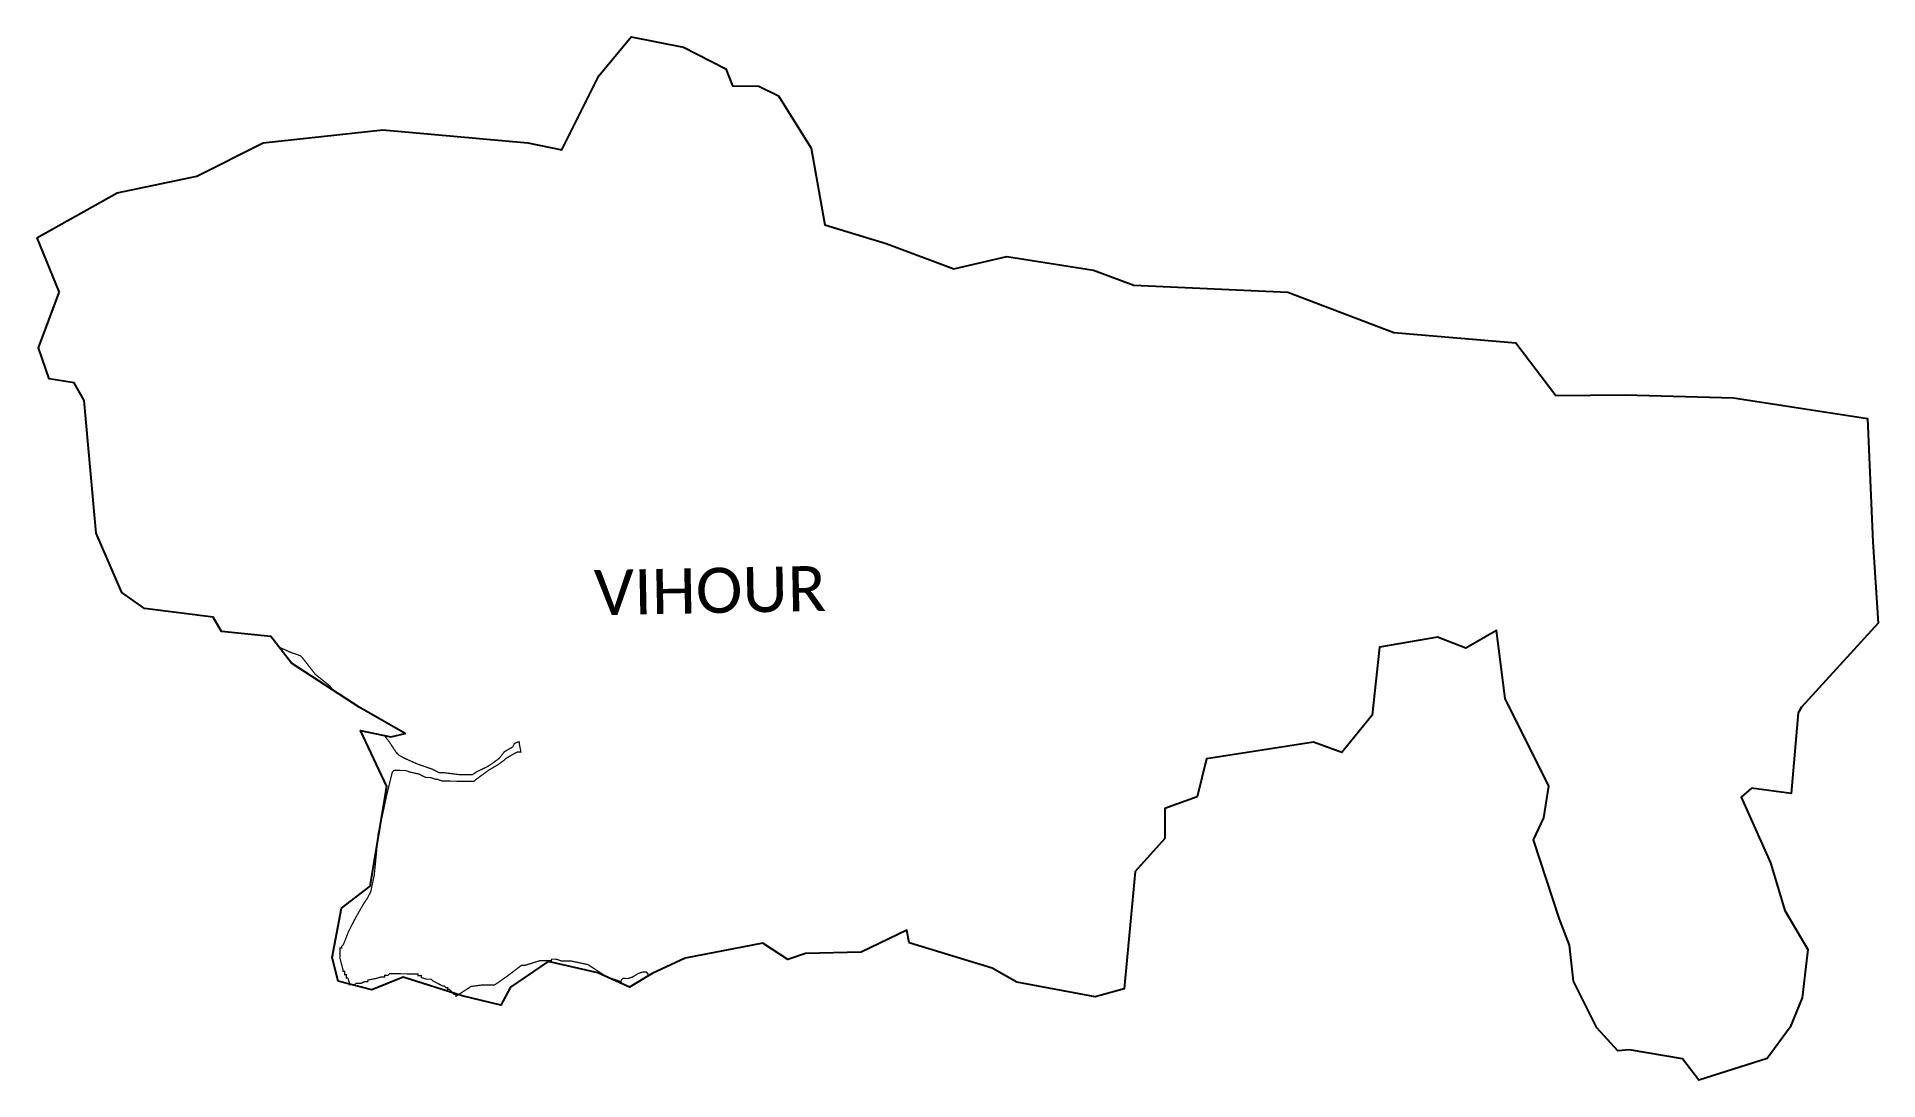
# Model space of a CAD drawing. Header units: metres. Extents: x 281090 to 285520, y 2029258 to 2031768.
import ezdxf

# ---------------------------------------------------------------- set-up
doc = ezdxf.new("R2010")
doc.units = ezdxf.units.M
for name, color, linetype in [('HAZARDS LINE', 1, 'Continuous'), ('village', 3, 'Continuous'), ('VILLAGE NAME', 250, 'Continuous')]:
    doc.layers.add(name, color=color, linetype=linetype)
doc.styles.get("Standard").update_dxf_attribs({"font": 'simplex.shx'})

msp = doc.modelspace()

# ---------------------------------------------------------------- linework, layer by layer
at = {"color": 3, "flags": 128}
msp.add_lwpolyline([(281089.7, 2031284.5), (281143.6, 2031153)], dxfattribs=at)
at = {"layer": 'HAZARDS LINE', "lineweight": 18, "const_width": 3.01}
for points in [[(281801.6, 2030197.1), (281795.3, 2030206.2), (281759.6, 2030234.7), (281728.1, 2030275.2), (281724.1, 2030279.3), (281700.2, 2030287.6), (281673.4, 2030299.6)], [(282561.6, 2029510.3), (282559.8, 2029510.3), (282559.8, 2029514.3), (282555.9, 2029518.4), (282547.8, 2029518.5), (282535.8, 2029514.6), (282523.6, 2029506.8), (282511.6, 2029502.9), (282499.5, 2029503.1), (282495.5, 2029499.1), (282495.4, 2029495.1), (282483.4, 2029499.3), (282459.5, 2029507.6), (282415.8, 2029536.3), (282375.8, 2029544.8), (282351.8, 2029545.1), (282339.8, 2029549.3), (282327.8, 2029549.5), (282327.7, 2029545.5), (282299.7, 2029545.8), (282263.4, 2029534.3), (282255.4, 2029534.4), (282219, 2029506.8), (282190.6, 2029487.2), (282162.6, 2029487.5), (282134.5, 2029483.9), (282098.1, 2029460.3), (282098.1, 2029464.3), (282094.1, 2029464.4), (282090.1, 2029468.4), (282082.2, 2029476.6), (282078.2, 2029476.6), (282078.3, 2029480.6), (282074.3, 2029480.7), (282070.3, 2029484.7), (282066.3, 2029484.8), (282042.4, 2029497.2), (282038.5, 2029501.2), (282026.4, 2029501.4), (282014.5, 2029505.5), (282014.5, 2029509.6), (282006.5, 2029509.7), (282006.6, 2029513.7), (281938.4, 2029514.6), (281934.4, 2029510.6), (281926.3, 2029510.7), (281926.3, 2029506.7), (281918.3, 2029506.8), (281906.2, 2029503), (281886.1, 2029499.2), (281886, 2029495.2), (281878, 2029495.3), (281870, 2029491.4), (281857.9, 2029491.6), (281853.9, 2029487.6), (281841.8, 2029487.8), (281841.9, 2029491.8), (281838.1, 2029503.9), (281834, 2029503.9), (281834.2, 2029512), (281830.1, 2029512), (281830.3, 2029520), (281826.2, 2029520.1), (281826.3, 2029524.1), (281818.7, 2029552.3), (281819, 2029576.3), (281823, 2029576.3), (281823, 2029580.3), (281827.1, 2029584.2), (281839.6, 2029616.1), (281856, 2029648), (281876.5, 2029683.8), (281884.7, 2029695.7), (281893, 2029711.7), (281901.5, 2029751.6), (281906.2, 2029799.7), (281910.9, 2029851.8), (281919.4, 2029887.7), (281932.2, 2029947.7), (281944.9, 2029999.7), (281949, 2030003.6), (281977, 2030003.2), (281989, 2029999.1), (282009, 2029994.8), (282024.9, 2029986.6), (282036.9, 2029986.4), (282048.9, 2029982.2), (282052.9, 2029982.2), (282064.9, 2029978), (282141.1, 2029977), (282145.1, 2029980.9), (282177.5, 2030004.6), (282197.7, 2030016.3), (282213.9, 2030028.1), (282218, 2030032.1), (282238.2, 2030043.9), (282246.2, 2030047.8), (282254.2, 2030047.7), (282250.5, 2030067.7), (282250.6, 2030071.8), (282246.6, 2030071.8), (282238.5, 2030067.9), (282234.4, 2030059.9), (282214.2, 2030048.2), (282201.9, 2030032.3), (282185.7, 2030020.5), (282173.6, 2030012.6), (282149.4, 2030000.9), (282137.3, 2029993.1), (282105.2, 2029993.5), (282069.2, 2029998), (282057.1, 2029998.2), (282041.2, 2030006.4), (282005.3, 2030018.9), (281977.4, 2030031.3), (281961.5, 2030039.5), (281953.6, 2030047.7), (281937.9, 2030071.9), (281925.5, 2030087.8)]]:
    msp.add_lwpolyline(points, dxfattribs=at)
at = {"layer": 'village', "color": 3, "true_color": 0x00ff00}
for points in [[(281089.7, 2031284.5, 0), (281283, 2031393.1, 0), (281474.5, 2031433.1, 0), (281634.3, 2031513.4, 0), (281922.1, 2031544.9, 0), (282270.9, 2031513.4, 0), (282352.4, 2031496.5, 0), (282442.1, 2031674.8, 0), (282519.2, 2031768.3, 0), (282645.7, 2031743.2, 0), (282747, 2031691.3, 0), (282763, 2031650.1, 0), (282826.9, 2031649.3, 0), (282874.3, 2031626, 0), (282952.3, 2031500.8, 0), (282985.7, 2031316.2, 0), (283133.1, 2031270.7, 0), (283295.8, 2031210, 0), (283423.4, 2031240.1, 0), (283632, 2031206.6, 0), (283728.9, 2031170.9, 0), (284099.5, 2031153.7, 0), (284354.7, 2031056.7, 0), (284647.8, 2031032.5, 0), (284744.3, 2030905.5, 0), (284911, 2030907.2, 0), (285171.6, 2030900.2, 0), (285494.2, 2030850.1, 0), (285506.7, 2030553.6, 0), (285519.6, 2030358, 0), (285335.2, 2030155.6, 0), (285327.4, 2030142.4, 0), (285310.4, 2029948.2, 0), (285215, 2029960.6, 0), (285189.9, 2029939.1, 0), (285260.3, 2029780.9, 0), (285295.3, 2029666.3, 0), (285350.4, 2029572.6, 0), (285336.7, 2029456.4, 0), (285308, 2029385.7, 0), (285252.9, 2029310.8, 0), (285087.8, 2029258.3, 0), (285049, 2029310, 0), (284921.7, 2029331.6, 0), (284893.6, 2029329.2, 0), (284842.7, 2029384.4, 0), (284786.9, 2029496.4, 0), (284777.1, 2029583.5, 0), (284752.6, 2029645.4, 0), (284690.7, 2029836.3, 0), (284715, 2029889.2, 0)], [(284715, 2029889.2, 0), (284727.6, 2029965.4, 0), (284622.5, 2030176.7, 0), (284601.6, 2030339.7, 0), (284527.9, 2030297.8, 0), (284459.5, 2030323.9, 0), (284319.7, 2030299.9, 0), (284302.6, 2030136.1, 0), (284229.2, 2030046.6, 0), (284161, 2030071.5, 0), (283903.3, 2030031.3, 0), (283881.6, 2029940.3, 0), (283803.8, 2029912.2, 0), (283803.4, 2029839.4, 0), (283732, 2029760.4, 0), (283705.4, 2029478.1, 0), (283636.2, 2029458.8, 0), (283447.2, 2029493.9, 0), (283388.4, 2029527.5, 0), (283188.1, 2029588.9, 0), (283182.8, 2029619, 0), (283073, 2029566, 0), (282938.9, 2029562.8, 0), (282896.8, 2029548.9, 0), (282836.3, 2029587.6, 0), (282649.7, 2029552.2, 0), (282569.8, 2029515.3, 0), (282515.7, 2029481.8, 0), (282439.3, 2029516.7, 0), (282320.2, 2029543.7, 0), (282229.6, 2029481.8, 0), (282206.2, 2029438.6, 0), (282113.1, 2029461, 0), (281971.1, 2029506.2, 0), (281895.6, 2029475.8, 0), (281814.9, 2029496.4, 0), (281800.2, 2029553.8, 0), (281822.9, 2029672.3, 0), (281892, 2029725.1, 0), (281931.6, 2029965.2, 0), (281868.5, 2030099.4, 0), (281941.2, 2030084.6, 0), (281975.5, 2030092.1, 0), (281865, 2030155.6, 0), (281702.6, 2030261.9, 0), (281653, 2030325.8, 0), (281533.7, 2030337.7, 0), (281513.7, 2030371.9, 0), (281348.4, 2030392.9, 0), (281294.1, 2030431.8, 0), (281232.5, 2030574.6, 0), (281203.2, 2030893.2, 0), (281179.1, 2030935.7, 0), (281119.2, 2030945.8, 0), (281093.5, 2031020.3, 0), (281143.6, 2031153, 0)]]:
    msp.add_polyline3d(points, dxfattribs=at)

# ---------------------------------------------------------------- texts
at = {"layer": 'VILLAGE NAME', "insert": (282429.5, 2030485.3), "char_height": 108.748, "attachment_point": 1, "rotation": 1.1028}
msp.add_mtext_dynamic_manual_height_columns('{\\fCalibri|b0|i0|c0|p34;VIHOUR}', width=726.929, gutter_width=543.7, heights=[0], dxfattribs=at)

doc.saveas('drawing.dxf')
